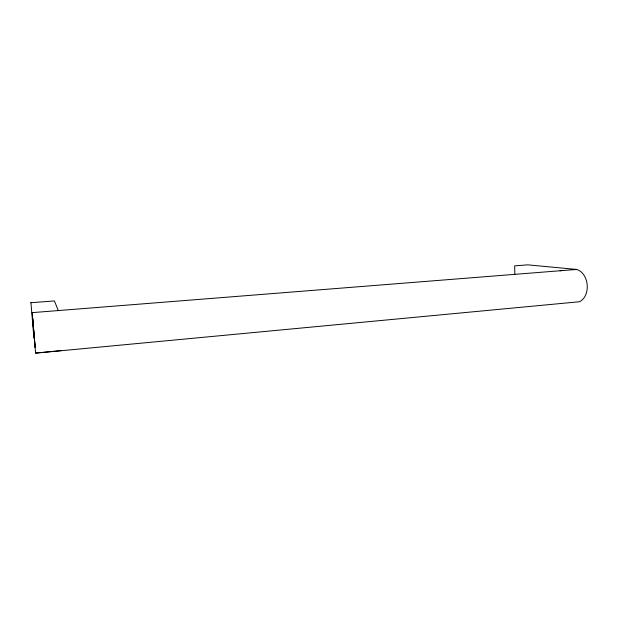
<?xml version="1.0" encoding="UTF-8"?>
<svg xmlns="http://www.w3.org/2000/svg" width="618" height="618" viewBox="0 0 618 618"><rect width="100%" height="100%" fill="white"/><g stroke="black" fill="none" stroke-linecap="round" stroke-linejoin="round"><path stroke-width="0.93" d="M61.545 350.584L35.589 353.04L32.182 312.638L576.671 269.44C589.193 273.395 591.187 295.636 579.56 301.738L35.62 353.148M30.946 302.712L54.392 300.935L58.316 310.568A20.247 0.68 85.1 0 0 58.146 310.7M30.9 302.356L33.897 337.868M514.825 274.346L514.686 265.84L527.811 264.852L576.671 269.44A16.315 10.043 84.9 0 0 574.068 269.749M560.039 270.862A16.423 9.849 84.9 0 1 562.589 270.553M32.677 318.479L35.126 347.308L32.677 318.479"/></g></svg>
